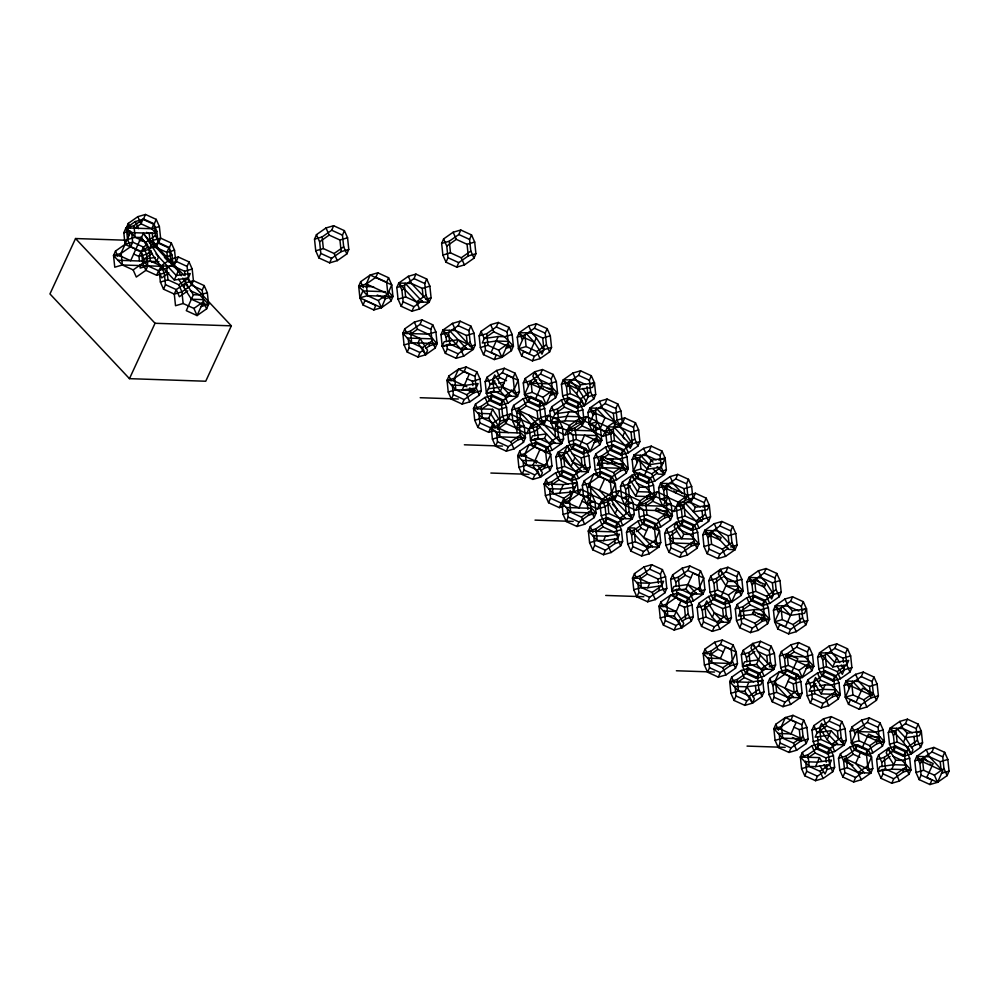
<?xml version="1.0" encoding="UTF-8"?>
<svg xmlns="http://www.w3.org/2000/svg" width="999" height="999" viewBox="0 0 999 999"><rect width="100%" height="100%" fill="white"/><g stroke="black" fill="none" stroke-linecap="round" stroke-linejoin="round"><path stroke-width="1.5" d="M162.762 266.346L122.377 264.985L114.76 267.208L113.536 255.582L115.484 251.086L125.037 244.368L132.655 242.158L143.431 247.078L146.578 254.221L147.802 265.846L145.866 270.342L136.301 277.048L133.154 269.917L122.377 264.985L113.536 255.582L121.154 253.359L130.719 246.653L132.655 242.158L131.593 231.98M135.814 249.288L125.037 244.368L123.826 232.742L125.762 228.247L135.315 221.541L142.932 219.318L153.709 224.238L156.868 231.381L158.079 243.007L156.144 247.502L152.323 247.377M192.195 269.043L193.419 280.669L191.471 285.165L181.918 291.87L174.301 294.093L163.524 289.173L160.377 282.03L159.153 270.404L161.089 265.909L170.654 259.203L178.272 256.98L189.036 261.9L192.195 269.043L184.578 271.253L173.814 266.333L161.089 265.909L150.325 260.989L149.101 249.35L145.941 242.22L135.177 237.3L126.336 227.884L128.284 223.389L137.837 216.671L145.454 214.46L156.219 219.38L159.378 226.523L160.602 238.149L158.654 242.645L149.101 249.35L141.483 251.573L130.719 246.653L127.56 239.51L126.336 227.884L133.953 225.662L143.506 218.956L145.454 214.46M142.932 219.318L140.996 223.813L135.015 228.009M156.681 261.201L141.533 237.512L143.469 233.017L158.616 256.706L156.681 261.201L174.35 280.032L188.324 278.022L190.26 273.539L176.286 275.537L156.019 253.933M130.757 232.592L156.181 233.441L151.761 228.734L153.709 224.238M149.4 242.882L152.984 240.372L160.602 238.149L171.378 243.069L174.525 250.212L175.749 261.838L173.814 266.333L170.654 259.203L169.43 247.565L158.654 242.645L155.507 235.502L154.283 223.876L156.219 219.38M143.094 261.326L144.068 259.078L152.422 253.209M149.101 249.35L151.049 244.855M147.015 244.555L143.431 247.078L141.483 251.573L142.707 263.199L145.866 270.342L156.631 275.262L158.579 270.766L163.349 267.407M151.736 244.855L158.079 243.007L168.856 247.927L166.908 252.422L167.832 261.151M169.43 247.565L171.378 243.069M163.524 289.173L165.472 284.678L164.248 273.039L161.089 265.909M159.153 270.404L166.771 268.182L176.323 261.476L178.272 256.98M174.35 280.032L178.222 271.041L143.669 234.216M182.767 278.147L193.369 294.73L186.289 310.652L197.065 315.572L206.618 308.853L203.471 301.723L202.248 290.085L191.471 285.165L188.324 278.022L187.1 266.396L189.036 261.9M183.853 287.387L185.802 282.892L185.339 278.521M202.248 290.085L204.183 285.589L193.419 280.669L185.802 282.892L176.249 289.598L174.301 294.093L175.524 305.719L183.142 303.509L193.906 308.429L197.065 315.572L202.21 304.146L208.566 304.358L207.342 292.732L204.183 285.589M206.618 308.853L208.566 304.358L199.725 294.942L190.297 290.647M314.523 239.161L316.458 234.665L326.011 227.959L333.629 225.737L344.405 230.657L347.565 237.799L348.776 249.425L346.84 253.921L337.287 260.639L329.67 262.849L318.893 257.929L315.734 250.786L314.523 239.161L322.14 236.938L331.693 230.232L333.629 225.737M318.893 257.929L320.829 253.434L319.618 241.808L316.458 234.665M329.67 262.849L331.606 258.354L341.159 251.648L348.776 249.425M346.84 253.921L343.681 246.79L342.47 235.152L344.405 230.657M385.027 295.816L385.327 298.726L381.456 307.704L378.296 300.574L367.52 295.654L358.691 286.238L360.627 281.743L370.179 275.025L377.797 272.814L388.574 277.734L391.733 284.877L392.944 296.503L391.009 300.999L381.456 307.704L373.838 309.927L363.062 305.007L359.902 297.864L358.691 286.238L366.308 284.016L375.861 277.31L377.797 272.814M381.456 307.704L359.902 297.864L363.224 290.16M359.902 297.864L367.52 295.654L366.308 284.016L370.179 275.025L391.733 284.877L387.849 293.856L378.296 300.574M363.062 305.007L364.997 300.512L375.774 305.432L373.838 309.927M391.009 300.999L387.849 293.856L386.638 282.23L388.574 277.734M396.828 287.512L398.763 283.029L408.316 276.311L415.934 274.101L426.71 279.021L429.87 286.164L431.081 297.789L429.145 302.285L419.592 308.991L411.975 311.213L401.198 306.293L398.039 299.151L396.828 287.512L404.445 285.302L413.998 278.596L415.934 274.101M401.198 306.293L403.146 301.798L401.923 290.16L398.763 283.029L411.476 283.454L422.252 288.374L429.87 286.164M411.975 311.213L413.911 306.718L422.277 300.849M409.215 333.529L419.98 338.449L427.56 350.287L425.624 354.782L422.465 347.652L411.688 342.732L402.859 333.316L404.795 328.821L414.348 322.103L421.965 319.892L432.742 324.812L435.901 331.955L437.112 343.581L435.177 348.077L425.624 354.782L418.007 357.005L407.23 352.085L404.071 344.942L402.859 333.316L410.477 331.094L420.03 324.388L421.965 319.892M441.645 243.431L443.593 238.948L453.146 232.23L460.764 230.02L471.54 234.94L474.687 242.07L475.911 253.709L473.976 258.204L464.41 264.91L456.793 267.133L446.029 262.213L442.869 255.07L441.645 243.431L449.263 241.221L458.828 234.515L460.764 230.02M398.039 299.151L405.656 296.928L416.433 301.86L429.145 302.285L425.986 295.142L424.775 283.516L426.71 279.021M407.23 352.085L409.165 347.59L408.254 338.861M446.029 262.213L447.964 257.717L446.753 246.079L443.593 238.948M419.98 338.449L418.044 342.944L425.624 354.782M418.007 357.005L419.942 352.51L423.526 349.987M456.793 267.133L458.741 262.637L468.294 255.919L475.911 253.709M435.177 348.077L432.018 340.934L430.806 329.308L432.742 324.812M473.976 258.204L470.816 251.061L469.592 239.435L471.54 234.94M440.996 334.59L442.932 330.107L452.485 323.389L460.102 321.178L470.879 326.099L474.038 333.229L475.249 344.867L473.314 349.363L463.761 356.069L456.143 358.291L445.367 353.359L442.207 346.228L440.996 334.59L448.613 332.38L458.166 325.674L460.102 321.178M458.129 339.735L456.181 344.218L442.207 346.228L444.155 341.733L458.129 339.735L468.893 344.655M445.367 353.359L447.315 348.876L446.853 344.505M456.143 358.291L458.079 353.796L466.446 347.927M469.792 401.86L466.633 394.73L455.856 389.797L447.028 380.382L448.963 375.899L458.516 369.18L466.133 366.97L476.91 371.89L480.069 379.021L481.281 390.659L479.345 395.154L469.792 401.86L462.175 404.083L451.398 399.163L448.239 392.02L447.028 380.382L454.645 378.171L464.198 371.466L466.133 366.97M442.207 346.228L449.825 344.006L460.601 348.926L473.314 349.363L470.154 342.22L468.943 330.594L470.879 326.099M451.398 399.163L453.334 394.667L452.272 384.49M479.133 335.876L481.068 331.381L490.634 324.675L498.251 322.452L509.015 327.385L512.175 334.515L513.399 346.154L511.451 350.649L501.898 357.355L494.28 359.565L483.504 354.645L480.357 347.515L479.133 335.876L486.75 333.666L496.303 326.948L498.251 322.452M462.175 404.083L464.11 399.588L473.663 392.869L481.281 390.659M483.504 354.645L485.452 350.149L484.69 342.882M479.345 395.154L476.186 388.012L474.975 376.386L476.91 371.89M490.634 324.675L493.781 331.818L504.557 336.738L513.399 346.154L507.042 345.941L501.898 357.355L491.121 352.435L498.201 336.526L504.557 336.738L512.175 334.515M466.633 394.73L476.186 388.012L478.121 383.516L464.148 385.527L451.436 385.09M494.28 359.565L496.216 355.082L485.452 350.149M495.017 430.482L488.673 432.33L477.897 427.397L474.737 420.267L473.526 408.628L475.462 404.145L485.014 397.427L492.632 395.217L503.409 400.137L506.568 407.267L507.779 418.906L505.844 423.401L497.49 429.27M485.164 381.668L487.1 377.172L496.653 370.467L504.27 368.256L515.047 373.176L518.206 380.307L519.418 391.945L517.482 396.441L507.929 403.146L500.312 405.357L489.535 400.437L486.376 393.306L485.164 381.668L492.782 379.458L502.335 372.739L504.27 368.256M511.451 350.649L508.291 343.506L507.08 331.868L509.015 327.385M507.929 403.146L504.77 396.004L500.349 391.296L486.376 393.306L490.259 384.315L495.042 380.956M515.047 373.176L513.111 377.672L514.323 389.298L517.482 396.441L504.77 396.004L493.993 391.084L492.782 379.458L494.717 374.962L502.297 386.813L511.126 396.216M477.897 427.397L479.845 422.914L478.771 412.737M489.535 400.437L491.483 395.941L491.021 391.583M517.27 337.163L519.218 332.667L528.771 325.961L536.388 323.738L547.165 328.659L550.312 335.801L551.535 347.427L549.6 351.923L540.034 358.641L532.417 360.851L521.653 355.931L518.493 348.788L517.27 337.163L524.887 334.94L534.44 328.234L536.388 323.738M495.242 427.734L493.131 422.964L482.355 418.044L473.526 408.628L481.143 406.418L490.696 399.712L492.632 395.217M494.78 427.734L488.711 418.256L492.594 409.278L473.526 408.628M488.673 432.33L490.609 427.834L494.193 425.312M500.312 405.357L502.247 400.874L509.415 395.841M521.653 355.931L523.588 351.436L534.365 356.356L543.918 349.65L551.535 347.427M513.961 448.938L510.801 441.795L500.024 436.875L491.196 427.46L493.131 422.964L502.684 416.258L510.302 414.048L521.078 418.968L524.238 426.098L525.449 437.737L523.513 442.232L513.961 448.938L506.343 451.161L495.566 446.228L492.407 439.098L491.196 427.46L498.813 425.249L508.366 418.531L510.302 414.048M524.238 426.098L516.62 428.321L505.844 423.401L502.684 416.258L501.473 404.632L503.409 400.137M497.265 427.859L500.174 421.116L498.951 409.49L488.174 404.57L485.014 397.427M550.312 335.801L542.694 338.012L531.93 333.092L519.218 332.667L523.626 337.375L518.493 348.788L529.27 353.721L536.338 337.799L531.93 333.092L528.771 325.961M495.566 446.228L497.502 441.745L496.441 431.568M532.417 360.851L534.365 356.356M512.887 421.553L511.663 409.915L513.598 405.419L523.164 398.713L530.781 396.491L541.545 401.423L544.705 408.554L545.929 420.192L543.98 424.687L531.268 424.25L520.504 419.33L512.887 421.553L516.033 428.683L526.81 433.603L534.428 431.393L540.397 427.197M523.301 382.954L525.237 378.459L534.802 371.753L542.42 369.53L553.184 374.45L556.343 381.593L557.567 393.231L555.619 397.714L546.066 404.433L538.449 406.643L527.672 401.723L524.525 394.593L523.301 382.954L530.919 380.744L540.471 374.026L542.42 369.53M549.6 351.923L546.441 344.792L545.217 333.154L547.165 328.659M542.694 338.012L543.918 349.65L541.982 354.146L534.403 342.295L525.574 332.879M535.289 399.513L542.37 383.591L534.802 371.753L532.854 376.248L540.434 388.087L543.256 388.186M506.343 451.161L508.279 446.665L517.832 439.947L525.449 437.737L521.041 433.029L495.604 432.167M516.033 428.683L517.981 424.188L516.758 412.562L513.598 405.419M527.672 401.723L529.62 397.227L540.397 402.147L538.449 406.643M523.513 442.232L520.354 435.089L519.143 423.464L521.078 418.968M511.663 409.915L519.28 407.704L528.833 400.986L530.781 396.491M526.81 433.603L528.746 429.12L535.914 424.088M537.849 465.584L542.395 472.689L540.459 477.185L537.3 470.042L526.523 465.122L517.694 455.706L519.63 451.211L529.183 444.505L536.8 442.295L547.577 447.215L550.736 454.345L551.947 465.984L550.012 470.479L540.459 477.185L532.842 479.395L522.065 474.475L518.906 467.345L517.694 455.706L525.312 453.496L534.865 446.778L536.8 442.295M535.189 438.661L535.651 443.019L533.703 447.515L530.544 440.384L529.333 428.746L531.268 424.25L540.821 417.545L548.439 415.322L559.215 420.254L562.375 427.385L563.586 439.023L561.65 443.506L552.097 450.224L544.48 452.435L546.416 447.939L553.583 442.907M562.375 427.385L554.757 429.607L543.98 424.687L540.821 417.545L539.61 405.906L541.545 401.423M555.619 397.714L552.459 390.584L551.248 378.946L553.184 374.45M530.544 440.384L532.492 435.889L546.465 433.878L544.517 438.374L530.544 440.384L538.161 438.161L548.938 443.081L561.65 443.506L558.491 436.376L557.28 424.737L559.215 420.254M522.065 474.475L524.013 469.992L523.089 461.263M571.303 433.042L564.947 434.89L554.183 429.97L551.023 422.827L549.8 411.201L551.748 406.705L561.301 400L568.918 397.777L579.695 402.697L582.842 409.84L584.065 421.466L582.13 425.961L574.962 430.994M561.438 384.24L563.386 379.745L572.939 373.039L580.556 370.816L591.333 375.736L594.48 382.879L595.704 394.505L593.768 399.001L584.203 405.719L576.585 407.929L565.821 403.009L562.662 395.866L561.438 384.24L569.055 382.018L578.608 375.312L580.556 370.816M529.333 428.746L536.95 426.536L546.503 419.817L548.439 415.322M584.065 421.466L564.997 420.829L551.023 422.827L554.895 413.848L564.46 407.13L575.224 412.063L584.065 421.466L576.448 423.688L566.895 430.394L564.947 434.89M539.959 449.425L532.879 465.334L540.459 477.185M532.842 479.395L534.777 474.912L538.361 472.39M554.183 429.97L556.118 425.474L555.819 422.565M565.821 403.009L567.757 398.514L566.533 386.888L563.386 379.745L576.098 380.169L585.526 384.478M550.012 470.479L546.853 463.336L545.641 451.71L547.577 447.215M549.8 411.201L557.417 408.978L566.97 402.272L568.918 397.777M564.997 420.829L568.868 411.838L575.224 412.063L582.842 409.84M587.025 386.551L588.086 396.728L584.203 405.719L576.635 393.868L580.506 384.877L594.48 382.879L592.544 387.375L578.571 389.373L567.794 384.453L569.055 382.018L579.832 386.938L578.571 389.373L586.151 401.223M576.585 407.929L578.533 403.434L582.117 400.924M564.423 506.168L559.34 507.642L548.563 502.722L545.417 495.591L544.193 483.953L546.128 479.458L555.694 472.752L563.311 470.541L574.075 475.462L577.235 482.592L578.458 494.23M555.831 456.993L557.767 452.497L567.332 445.791L574.949 443.568L585.714 448.489L588.873 455.631L590.097 467.27L588.149 471.753L578.596 478.471L570.978 480.681L560.202 475.761L557.055 468.631L555.831 456.993L563.448 454.782L573.001 448.064L574.949 443.568M597.315 435.589L571.89 434.74L567.469 430.032L569.405 425.537L578.97 418.831L586.588 416.608L597.352 421.528L600.511 428.671L601.735 440.297L599.787 444.792L590.234 451.511L582.617 453.721L571.84 448.801L568.693 441.658L567.469 430.032L575.087 427.809L584.64 421.103L586.588 416.608M594.118 442.52L601.735 440.297L592.894 430.881L582.13 425.961L578.97 418.831L577.747 407.192L579.695 402.697M593.768 399.001L590.609 391.87L589.385 380.232L591.333 375.736M564.672 466.408L563.448 454.782L567.332 445.791L574.9 457.629L588.149 471.753L575.436 471.328L564.672 466.408L557.055 468.631M548.563 502.722L550.511 498.226L549.6 489.51M560.202 475.761L562.15 471.266L560.926 459.64L557.767 452.497L564.123 452.709M571.84 448.801L573.788 444.305L572.714 434.128M613.099 432.28L610.714 433.953L603.096 436.176L592.32 431.256L589.16 424.113L587.949 412.487L589.885 407.992L599.437 401.286L607.055 399.063L617.832 403.983L620.991 411.126L622.202 422.752L620.267 427.247L624.675 431.955L632.255 443.806L630.319 448.301L628.046 444.742M565.909 503.046L563.798 498.289L553.034 493.369L544.193 483.953L551.81 481.743L561.363 475.024L563.311 470.541M559.39 493.581L563.261 484.602L577.235 482.592L568.219 502.997L561.863 502.784L563.074 514.423L566.233 521.553L577.01 526.473L584.627 524.263L594.18 517.557L596.116 513.061L594.904 501.423L591.745 494.293L580.968 489.36C569.555 494.205 556.88 491.733 545.417 495.591M574.9 457.629L571.028 466.62L563.448 454.782M559.34 507.642L561.288 503.159L570.841 496.441L570.229 490.621M570.978 480.681L572.927 476.186L580.082 471.153M582.617 453.721L584.565 449.225L573.788 444.305M592.32 431.256L594.255 426.76L605.032 431.68L603.096 436.176M584.627 524.263L581.468 517.12L570.691 512.2L561.863 502.784L563.798 498.289L573.351 491.583L584.128 496.503L578.995 507.917L568.219 502.997M573.351 491.583L572.14 479.945L574.075 475.462M588.149 471.753L584.989 464.622L583.778 452.984L585.714 448.489M599.787 444.792L596.64 437.662L595.416 426.024L597.352 421.528M587.949 412.487L595.554 410.264L605.119 403.559L607.055 399.063M566.233 521.553L568.181 517.057L567.257 508.341M609.877 503.359L605.094 506.718L597.477 508.928L586.713 504.008L583.553 496.865L582.33 485.239L584.278 480.744L593.831 474.038L601.448 471.815L612.225 476.735L615.372 483.878L616.595 495.516L614.66 499.999L609.565 499.837M595.916 453.783L599.063 460.926L600.287 472.552L598.351 477.047L595.192 469.905L593.968 458.279L595.916 453.783L605.469 447.077L613.086 444.855L623.863 449.775L627.01 456.918L628.234 468.543L626.298 473.039L616.733 479.757L609.115 481.968L611.063 477.472L620.616 470.766L628.234 468.543L619.392 459.128L608.628 454.208L605.469 447.077M605.606 431.318L607.554 426.823L617.107 420.117L624.725 417.894L635.501 422.814L638.648 429.957L639.872 441.583L637.936 446.078L628.371 452.784L620.754 455.007L609.989 450.087L606.83 442.944L605.606 431.318L613.224 429.095L622.777 422.39L624.725 417.894M561.863 502.784L569.48 500.574L579.033 493.856L580.968 489.36M638.648 429.957L631.031 432.167L620.267 427.247L617.107 420.117L615.884 408.479L617.832 403.983M608.628 454.208L599.063 460.926L597.127 465.409L601.323 464.81M577.01 526.473L578.945 521.99L588.511 515.272L596.116 513.061L591.708 508.354L566.283 507.492M586.713 504.008L588.648 499.512L587.424 487.887L584.278 480.744M609.989 450.087L611.925 445.591L610.714 433.953L607.554 426.823L596.778 421.903L589.16 424.113L594.305 412.699L589.885 407.992L602.597 408.416L613.374 413.336L620.991 411.126M594.18 517.557L591.021 510.414L589.81 498.776L591.745 494.293M582.33 485.239L589.947 483.029L599.5 476.311L601.448 471.815M593.968 458.279L601.585 456.056L611.138 449.35L613.086 444.855M606.905 464.011L611.101 463.411L613.036 458.916L610.252 459.315M624.675 431.955L622.739 436.451L624.25 438.823M597.477 508.928L599.425 504.433L606.593 499.4M620.754 455.007L622.702 450.512L632.255 443.806L639.872 441.583M611.126 552.509L607.966 545.367L597.202 540.447L588.361 531.031L590.297 526.535L599.862 519.83L607.479 517.607L618.244 522.539L621.403 529.67L622.627 541.308L620.679 545.791L611.126 552.509L603.508 554.72L592.732 549.8L589.585 542.669L588.361 531.031L595.978 528.821L605.531 522.102L607.479 517.607M599.999 504.07L601.935 499.575L611.5 492.869L619.118 490.646L629.882 495.566L633.041 502.709L634.265 514.335L632.317 518.831L622.764 525.549L615.147 527.759L604.37 522.839L601.223 515.696L599.999 504.07L607.617 501.848L617.17 495.142L619.118 490.646M633.041 502.709L625.424 504.92L614.66 499.999L611.5 492.869L610.277 481.231L612.225 476.735M626.298 473.039L623.139 465.909L621.915 454.27L623.863 449.775M637.936 446.078L634.777 438.936L633.553 427.31L635.501 422.814M629.882 495.566L627.946 500.062L629.17 511.7L632.317 518.831L619.605 518.406L608.841 513.486L607.617 501.848L609.552 497.365L617.132 509.203L615.197 513.698L619.605 518.406L622.764 525.549M592.732 549.8L594.68 545.304L593.606 535.127M604.37 522.839L606.318 518.344L605.094 506.718L601.935 499.575L588.686 485.452L593.831 474.038L615.372 483.878L610.239 495.292L632.317 518.831M641.97 508.366L635.626 510.214L624.85 505.294L621.69 498.151L620.479 486.525L622.414 482.03L631.967 475.324L639.585 473.101L650.361 478.022L653.521 485.164L654.732 496.79L652.797 501.286L645.629 506.318M632.117 459.565L634.053 455.069L643.606 448.351L651.223 446.141L662 451.061L665.159 458.204L666.37 469.83L664.435 474.325L654.882 481.031L647.265 483.254L636.488 478.334L633.329 471.191L632.117 459.565L639.722 457.342L649.288 450.636L651.223 446.141M589.585 542.669L597.202 540.447L603.558 540.659L605.494 536.163L619.467 534.165L617.532 538.661L607.966 545.367M642.182 505.619L640.084 500.861L629.308 495.941L628.084 484.303L631.967 475.324L639.547 487.162L645.903 487.375L653.521 485.164M603.508 554.72L605.456 550.224L615.009 543.518L622.627 541.308M615.147 527.759L617.095 523.264L624.25 518.231M624.85 505.294L626.785 500.799L625.574 489.173L622.414 482.03M636.488 478.334L638.423 473.838L649.2 478.758L657.567 472.889M620.679 545.791L617.532 538.661L616.308 527.022L618.244 522.539M620.479 486.525L628.084 484.303L637.649 477.597L639.585 473.101M636.475 483.066L645.903 487.375L654.732 496.79L635.664 496.153L639.547 487.162M656.193 459.802L646.765 455.494L634.053 455.069L647.302 469.193L651.186 460.202L665.159 458.204L661.276 467.182L651.723 473.901L640.946 468.981L633.329 471.191L638.473 459.777L649.238 464.697L663.211 462.699M635.626 510.214L637.562 505.719L647.115 499.013L654.732 496.79M647.265 483.254L649.2 478.758M626.498 532.317L628.446 527.822L637.999 521.116L645.616 518.893L656.393 523.813L659.54 530.956L660.764 542.582L658.828 547.077L649.263 553.796L641.645 556.006L630.881 551.086L627.722 543.943L626.498 532.317L634.115 530.094L643.668 523.389L645.616 518.893M650.599 527.809L642.519 524.125L639.36 516.982L638.136 505.357L640.084 500.861L649.637 494.155L657.255 491.933L668.031 496.853L671.178 503.996L672.402 515.621L670.466 520.117L660.901 526.823L653.284 529.045L655.232 524.55L664.785 517.844L672.402 515.621L663.561 506.206L652.797 501.286L649.637 494.155L648.413 482.517L650.361 478.022M652.884 468.568L658.079 474.113L664.435 474.325L661.276 467.182L660.052 455.556L662 451.061M630.881 551.086L632.817 546.59L631.605 534.964L628.446 527.822L634.802 528.034L652.472 546.865M642.519 524.125L644.455 519.63L643.393 509.453M683.766 507.604L681.38 509.278L673.763 511.5L662.986 506.58L659.827 499.438L658.616 487.812L660.551 483.316L670.104 476.598L677.722 474.388L688.498 479.308L691.658 486.451L692.869 498.076L690.933 502.572L695.354 507.28L709.327 505.282L710.539 516.908L708.603 521.403L699.05 528.109L691.433 530.332L680.656 525.412L677.497 518.269L676.286 506.643L678.221 502.147L687.774 495.429L695.391 493.219L706.168 498.139L709.327 505.282L707.379 509.765L693.406 511.775L695.354 507.28M667.981 510.914L642.557 510.064L638.136 505.357L645.754 503.134L655.307 496.428L657.255 491.933M641.645 556.006L643.593 551.51L651.947 545.641M662.986 506.58L664.922 502.085L663.711 490.447L660.551 483.316L673.264 483.741L684.04 488.661L691.658 486.451M655.294 599.587L652.135 592.444L641.37 587.524L632.529 578.109L634.465 573.613L644.03 566.908L651.648 564.685L662.412 569.605L665.571 576.748L666.795 588.374L664.847 592.869L655.294 599.587L647.677 601.798L636.9 596.878L633.753 589.735L632.529 578.109L640.147 575.886L649.7 569.18L651.648 564.685M627.722 543.943L635.339 541.733L646.103 546.653L658.828 547.077L655.669 539.947L654.445 528.309L656.393 523.813M670.466 520.117L667.307 512.974L666.083 501.348L668.031 496.853M658.616 487.812L666.233 485.589L675.786 478.883L677.722 474.388M636.9 596.878L638.848 592.382L637.774 582.205M673.763 511.5L675.699 507.005L685.252 500.299L692.869 498.076M664.647 533.603L666.583 529.108L676.136 522.39L683.753 520.179L694.53 525.099L697.689 532.242L698.9 543.868L696.965 548.364L687.412 555.069L679.795 557.292L669.018 552.372L665.858 545.229L664.647 533.603L672.252 531.381L681.817 524.675L683.753 520.179M700.361 506.88L690.933 502.572L687.774 495.429L686.563 483.803L688.498 479.308M633.753 589.735L641.37 587.524L647.727 587.737L649.662 583.241L663.636 581.243L661.7 585.739L652.135 592.444M676.136 522.39L674.2 526.885L681.768 538.736L683.716 534.24L676.136 522.39L679.295 529.532L690.072 534.453L698.9 543.868L691.283 546.091L681.73 552.797L679.795 557.292M647.677 601.798L649.625 597.302L659.178 590.596L666.795 588.374M669.018 552.372L670.953 547.877L669.742 536.238L666.583 529.108M680.656 525.412L682.592 520.916L681.38 509.278L678.221 502.147L667.444 497.227L659.827 499.438M664.847 592.869L661.7 585.739L660.476 574.1L662.412 569.605M676.286 506.643L683.89 504.42L693.456 497.714L695.391 493.219M691.433 530.332L693.368 525.836L702.921 519.13L710.539 516.908M659.028 606.356L665.384 606.568L676.161 611.488L683.741 623.339L681.793 627.834L678.633 620.691L667.869 615.771L659.028 606.356L660.976 601.86L670.529 595.154L678.146 592.931L688.923 597.852L692.07 604.994L693.294 616.62L691.358 621.116L681.793 627.834L674.175 630.044L663.411 625.124L660.252 617.981L659.028 606.356L666.645 604.133L676.198 597.427L678.146 592.931M676.523 589.31L676.985 593.668L675.049 598.164L671.89 591.021L670.666 579.395L672.614 574.9L682.167 568.194L689.785 565.971L700.561 570.891L703.708 578.034L704.932 589.66L702.996 594.155L693.431 600.861L685.814 603.084L677.734 599.388M696.965 548.364L693.806 541.221L692.582 529.595L694.53 525.099M708.603 521.403L705.444 514.26L704.22 502.634L706.168 498.139M671.89 591.021L673.826 586.525L687.799 584.527L698.576 589.447L702.996 594.155L690.272 593.731L679.507 588.811L671.89 591.021L685.863 589.023L690.272 593.731L693.431 600.861M663.411 625.124L665.346 620.629L664.285 610.451M702.784 534.877L704.72 530.394L714.273 523.676L721.89 521.466L732.667 526.386L735.826 533.528L737.037 545.154L735.102 549.65L725.549 556.356L717.931 558.578L707.155 553.658L703.995 546.515L702.784 534.877L710.401 532.667L719.954 525.961L721.89 521.466M670.666 579.395L678.284 577.172L687.849 570.466L689.785 565.971M681.793 627.834L674.225 615.983L681.306 600.074L670.529 595.154L665.384 606.568M685.863 589.023L692.944 573.114L703.708 578.034L698.576 589.447M674.175 630.044L676.123 625.549L679.707 623.039M685.814 603.084L687.762 598.588L696.116 592.719M707.155 553.658L709.09 549.163L707.879 537.524L704.72 530.394L717.432 530.819L728.209 535.739L735.826 533.528M691.358 621.116L688.199 613.985L686.975 602.347L688.923 597.852M702.996 594.155L699.837 587.025L698.613 575.387L700.561 570.891M717.931 558.578L719.867 554.083L728.234 548.214M697.177 607.642L699.113 603.146L708.666 596.428L716.283 594.218L727.06 599.138L730.219 606.281L731.43 617.906L729.495 622.402L719.942 629.108L712.324 631.331L701.548 626.41L698.388 619.268L697.177 607.642L704.782 605.419L714.347 598.713L716.283 594.218M708.815 580.681L710.751 576.186L720.304 569.467L727.921 567.257L738.698 572.177L741.857 579.32L743.069 590.946L741.133 595.441L731.58 602.147L723.963 604.37L713.186 599.45L710.027 592.307L708.815 580.681L716.42 578.458L725.986 571.753L727.921 567.257M711.076 530.606L728.746 549.438L735.102 549.65L731.942 542.507L730.731 530.881L732.667 526.386M727.06 599.138L725.112 603.633L726.335 615.259L729.495 622.402L716.783 621.977L706.006 617.057L704.782 605.419L706.73 600.923L714.297 612.774L723.139 622.19M741.857 579.32L734.24 581.53L727.884 581.318L720.304 569.467L718.368 573.963L725.936 585.814L736.713 590.734L743.069 590.946L734.24 581.53L723.463 576.61M701.548 626.41L703.483 621.915L702.272 610.277L699.113 603.146M713.186 599.45L715.122 594.954L713.91 583.316L710.751 576.186M719.942 629.108L716.783 621.977L712.362 617.27L714.297 612.774L725.074 617.694L729.495 622.402M736.713 590.734L731.58 602.147L720.803 597.227L727.884 581.318M712.324 631.331L714.26 626.835L721.428 621.803M723.963 604.37L725.898 599.875L715.122 594.954M725.961 674.912L722.814 667.769L712.037 662.849L703.196 653.433L705.144 648.938L714.697 642.232L722.314 640.009L733.091 644.929L736.238 652.072L737.462 663.698L735.526 668.194L725.961 674.912L718.343 677.122L707.579 672.202L704.42 665.059L703.196 653.433L710.813 651.211L720.379 644.505L722.314 640.009M741.133 595.441L737.974 588.299L736.75 576.673L738.698 572.177M707.579 672.202L709.515 667.707L708.453 657.529M735.314 608.915L737.25 604.432L746.802 597.714L754.42 595.504L765.197 600.424L768.356 607.567L769.567 619.193L767.632 623.688L758.079 630.394L750.461 632.617L739.685 627.697L736.525 620.554L735.314 608.915L742.931 606.705L752.484 599.999L754.42 595.504M746.952 581.955L748.888 577.459L758.441 570.754L766.058 568.543L776.835 573.463L779.994 580.594L781.206 592.232L779.27 596.728L769.717 603.433L762.1 605.656L751.323 600.724L748.164 593.593L746.952 581.955L754.57 579.745L764.123 573.039L766.058 568.543M750.461 632.617L752.397 628.121L761.95 621.403L769.567 619.193L760.739 609.777L749.962 604.857L740.409 611.563L738.473 616.058L755.269 614.148M718.343 677.122L720.291 672.627L729.844 665.921L737.462 663.698M739.685 627.697L741.62 623.201L740.409 611.563L737.25 604.432M751.323 600.724L753.258 596.241L752.047 584.602L748.888 577.459L761.6 577.897L772.377 582.817L779.994 580.594M735.526 668.194L732.367 661.063L731.143 649.425L733.091 644.929M769.567 619.193L763.211 618.98L752.447 614.06L754.382 609.565L760.739 609.777L768.356 607.567M772.377 582.817L773.588 594.442L771.653 598.938L764.085 587.1L766.021 582.604L761.6 577.897L758.441 570.754M762.1 605.656L764.035 601.161L773.588 594.442L781.206 592.232M734.115 686.388L746.827 686.812L754.407 698.663L752.472 703.146L749.312 696.016L738.536 691.096L729.707 681.68L731.643 677.185L741.196 670.479L748.813 668.256L759.59 673.176L762.749 680.319L763.96 691.945L762.025 696.44L752.472 703.146L744.854 705.369L734.078 700.449L730.918 693.306L729.707 681.68L737.312 679.457L746.877 672.752L748.813 668.256M741.345 654.72L743.281 650.224L752.834 643.506L760.451 641.296L771.228 646.216L774.387 653.358L775.599 664.984L773.663 669.48L764.11 676.186L756.493 678.408L745.716 673.488L742.557 666.345L741.345 654.72L748.95 652.497L758.516 645.791L760.451 641.296M767.632 623.688L764.472 616.545L763.261 604.919L765.197 600.424M779.27 596.728L776.111 589.585L774.899 577.959L776.835 573.463M764.11 676.186L760.951 669.055L756.53 664.347L742.557 666.345L744.492 661.85L758.466 659.852L767.307 669.268M742.557 666.345L750.174 664.135L760.951 669.055L773.663 669.48L760.414 655.356L752.834 643.506L750.898 648.001L758.466 659.852M734.078 700.449L736.013 695.953L735.102 687.225M745.716 673.488L747.652 668.993L747.202 664.635M773.451 610.202L775.386 605.706L784.952 599L792.557 596.79L803.333 601.71L806.493 608.841L807.716 620.479L805.768 624.974L796.215 631.68L788.598 633.89L777.821 628.97L774.662 621.84L773.451 610.202L781.068 607.991L790.621 601.273L792.557 596.79M752.472 703.146L744.892 691.308L748.775 682.317L762.749 680.319L760.801 684.814L746.827 686.812M756.53 664.347L760.414 655.356M744.854 705.369L746.79 700.873L749.175 699.2M756.493 678.408L758.428 673.913L765.596 668.88M777.821 628.97L779.769 624.487L790.534 629.407L800.099 622.689L807.716 620.479M762.025 696.44L758.865 689.298L757.642 677.672L759.59 673.176M773.663 669.48L770.504 662.337L769.28 650.711L771.228 646.216M779.807 610.414L774.662 621.84L785.439 626.76L792.519 610.851L806.493 608.841L804.557 613.336L790.584 615.347L779.807 610.414L775.386 605.706L788.099 606.143L798.875 611.063M788.598 633.89L790.534 629.407M767.844 682.966L769.779 678.471L779.332 671.753L786.95 669.542L797.726 674.462L800.886 681.605L802.097 693.231L800.162 697.727L790.609 704.432L782.991 706.655L772.215 701.735L769.055 694.592L767.844 682.966L775.461 680.744L785.014 674.038L786.95 669.542M783.328 673.576L780.694 667.632L779.482 655.993L781.418 651.51L790.971 644.792L798.588 642.582L809.365 647.502L812.524 654.632L813.735 666.271L811.8 670.766L802.247 677.472L794.63 679.695L789.235 677.235M805.768 624.974L802.609 617.832L801.398 606.206L803.333 601.71M772.215 701.735L774.15 697.24L772.939 685.601L769.779 678.471M783.853 674.762L785.788 670.279L784.577 658.641L781.418 651.51M779.482 655.993L787.1 653.783L796.653 647.077L798.588 642.582M782.991 706.655L784.927 702.16L792.095 697.127M794.63 679.695L796.565 675.199L785.788 670.279M796.64 750.224L793.481 743.094L782.704 738.174L773.875 728.758L775.811 724.263L785.364 717.544L792.981 715.334L803.758 720.254L806.917 727.397L808.129 739.023L806.193 743.518L796.64 750.224L789.023 752.447L778.246 747.527L775.087 740.384L773.875 728.758L781.48 726.535L791.046 719.829L792.981 715.334M769.055 694.592L776.673 692.369L787.449 697.302L800.162 697.727L797.002 690.584L795.791 678.958L797.726 674.462M811.8 670.766L808.641 663.623L807.429 651.997L809.365 647.502M778.246 747.527L780.182 743.031L779.27 734.302M805.981 684.24L807.916 679.745L817.482 673.039L825.087 670.829L835.863 675.749L839.023 682.879L840.246 694.517L838.298 699.013L828.745 705.719L821.128 707.941L810.351 703.009L807.204 695.878L805.981 684.24L813.598 682.03L823.151 675.312L825.087 670.829M817.619 657.28L819.555 652.784L829.12 646.078L836.737 643.856L847.502 648.788L850.661 655.918L851.885 667.557L849.937 672.052L840.384 678.758L832.766 680.968L821.99 676.048L818.843 668.918L817.619 657.28L825.236 655.069L834.789 648.351L836.737 643.856M828.745 705.719L825.586 698.576L814.809 693.656L813.598 682.03L815.534 677.534L823.114 689.385L835.826 689.809M789.023 752.447L790.958 747.951L800.511 741.246L808.129 739.023M810.351 703.009L812.299 698.526L811.538 691.246M821.99 676.048L823.938 671.553L822.714 659.927L819.555 652.784L832.267 653.221L843.044 658.141L850.661 655.918M806.193 743.518L803.034 736.375L801.81 724.75L803.758 720.254M817.482 673.039L820.629 680.182L831.405 685.102L840.246 694.517L821.166 693.868L825.049 684.889L831.405 685.102L839.023 682.879M819.555 652.784L832.804 666.907L836.687 657.929L832.267 653.221L829.12 646.078M821.128 707.941L823.064 703.446L832.629 696.728L840.246 694.517M832.766 680.968L834.702 676.485L844.267 669.767L851.885 667.557M823.139 778.471L819.979 771.34L809.202 766.42L800.374 757.005L802.309 752.509L811.862 745.791L819.48 743.581L830.256 748.501L833.416 755.644L834.627 767.269L832.691 771.765L823.139 778.471L815.521 780.694L804.744 775.773L801.585 768.631L800.374 757.005L807.991 754.782L817.544 748.076L819.48 743.581M812.012 730.032L813.948 725.549L823.501 718.83L831.118 716.62L841.895 721.54L845.054 728.671L846.265 740.309L844.33 744.804L834.777 751.51L827.16 753.733L816.383 748.8L813.223 741.67L812.012 730.032L819.63 727.821L829.182 721.116L831.118 716.62M838.298 699.013L835.139 691.87L833.928 680.244L835.863 675.749M849.937 672.052L846.777 664.909L845.566 653.271L847.502 648.788M843.805 665.409L844.267 669.767L842.319 674.263L837.025 665.971M841.895 721.54L839.959 726.036L841.17 737.662L844.33 744.804L831.618 744.367L820.841 739.447L819.63 727.821L821.565 723.326L829.145 735.177L837.974 744.592M818.843 668.918L826.448 666.695L837.224 671.615L846.777 664.909L848.725 660.414L834.752 662.412L825.911 652.996M804.744 775.773L806.68 771.278L805.619 761.101M816.383 748.8L818.318 744.317L817.569 737.037M844.118 685.526L846.066 681.031L855.619 674.325L863.236 672.102L874 677.035L877.159 684.165L878.383 695.804L876.435 700.287L866.882 707.005L859.265 709.215L848.501 704.295L845.341 697.165L844.118 685.526L851.735 683.316L861.288 676.598L863.236 672.102M801.585 768.631L809.202 766.42L815.559 766.633L819.442 757.642L800.374 757.005M834.777 751.51L831.618 744.367L827.197 739.672L831.081 730.681L844.33 744.804M815.521 780.694L817.457 776.198L823.426 772.002M827.16 753.733L829.095 749.238L837.462 743.368M848.501 704.295L850.436 699.799L861.213 704.72L870.766 698.014L878.383 695.804M832.691 771.765L829.532 764.622L828.321 752.996L830.256 748.501M819.979 771.34L829.532 764.622L831.48 760.127L817.507 762.137L804.782 761.713M859.265 709.215L861.213 704.72M838.511 758.278L840.446 753.783L850.012 747.077L857.629 744.867L868.393 749.787L871.553 756.917L872.776 768.556L870.828 773.051L861.275 779.757L853.658 781.98L842.881 777.047L839.734 769.917L838.511 758.278L846.128 756.068L855.681 749.35L857.629 744.867M861.65 720.117L864.797 727.26L875.574 732.18L884.415 741.595L876.797 743.805L867.232 750.524L865.296 755.007L854.52 750.087L851.373 742.956L850.149 731.318L852.085 726.822L861.65 720.117L869.267 717.894L880.032 722.826L883.191 729.957L884.415 741.595L882.467 746.091L872.914 752.796L866.57 754.645M876.435 700.287L873.288 693.156L872.065 681.518L874 677.035M842.881 777.047L844.829 772.564L843.606 760.926L840.446 753.783M854.52 750.087L856.468 745.591L867.232 750.524M850.149 731.318L857.766 729.108L867.319 722.389L869.267 717.894M853.658 781.98L855.594 777.484L862.761 772.452M839.734 769.917L847.339 767.694L858.116 772.614L870.828 773.051L867.669 765.908L866.458 754.282L868.393 749.787M882.467 746.091L879.307 738.948L878.096 727.309L880.032 722.826M876.647 759.565L878.596 755.069L888.148 748.363L895.766 746.141L906.53 751.073L909.689 758.204L910.913 769.842L908.965 774.325L899.412 781.043L891.795 783.253L881.031 778.333L877.871 771.203L876.647 759.565L884.265 757.354L893.818 750.636L895.766 746.141M888.286 732.604L890.234 728.109L899.787 721.403L907.404 719.18L918.168 724.1L921.328 731.243L922.552 742.869L920.603 747.364L911.051 754.083L903.433 756.293L892.669 751.373L889.51 744.23L888.286 732.604L895.903 730.381L905.456 723.676L907.404 719.18M892.644 756.118L902.072 760.426L910.913 769.842L891.845 769.193L877.871 771.203L879.807 766.708L893.78 764.697L906.493 765.134M909.689 758.204L902.072 760.426L895.716 760.214L888.148 748.363L886.2 752.859L893.78 764.697M881.031 778.333L882.966 773.838L882.504 769.48M892.669 751.373L894.605 746.877L893.381 735.252L890.234 728.109L902.946 728.533L912.374 732.841M891.845 769.193L895.716 760.214M905.419 737.737L912.999 749.587L911.051 754.083L903.483 742.232L907.354 733.241L921.328 731.243L919.392 735.739L905.419 737.737L896.59 728.321M891.795 783.253L893.743 778.758L903.296 772.052L910.913 769.842M903.433 756.293L905.381 751.797L908.965 749.287M908.965 774.325L905.818 767.195L904.595 755.556L906.53 751.073M920.603 747.364L917.457 740.234L916.233 728.596L918.168 724.1M914.784 760.851L916.732 756.355L926.285 749.65L933.903 747.427L944.679 752.347L947.839 759.49L949.05 771.116L947.114 775.611L937.549 782.329L929.944 784.54L919.167 779.62L916.008 772.477L914.784 760.851L922.402 758.628L931.967 751.922L933.903 747.427M919.167 779.62L921.103 775.124L919.892 763.498L916.732 756.355L929.445 756.78L940.221 761.7L947.839 759.49M929.944 784.54L931.88 780.044L921.103 775.124M947.114 775.611L943.955 768.481L942.731 756.842L944.679 752.347M113.536 255.582L119.892 255.794L130.182 232.954L125.762 228.247L128.297 228.334M140.946 237.874L130.669 260.714L119.892 255.794M447.028 380.382L453.384 380.607L458.516 369.18L469.293 374.101L462.212 390.022L476.186 388.012M502.297 386.813L507.43 375.387L518.206 380.307L513.061 391.733L502.297 386.813L488.324 388.811M540.434 388.087L541.695 385.664L552.459 390.584L546.066 404.433L524.525 394.593L529.657 383.166L548.726 383.816L556.343 381.593M545.591 465.771L550.736 454.345L529.183 444.505L524.05 455.919L545.591 465.771L526.523 465.122L518.906 467.345M599.937 429.033L605.069 417.619L596.241 408.204M595.379 440.084L584.602 435.164L579.457 446.59L590.234 451.511L595.379 440.084L601.735 440.297M611.85 431.418L610.714 433.953L589.16 424.113M613.561 427.622L615.846 422.54L602.597 408.416L599.437 401.286M604.607 478.958L599.462 490.372L608.304 499.787L601.935 499.575L591.171 494.655L583.553 496.865M649.238 464.697L644.105 476.111L633.329 471.191M654.407 542.37L659.54 530.956L648.776 526.036L643.631 537.45L654.407 542.37L658.828 547.077M704.42 665.059L712.037 662.849L731.106 663.486L736.238 652.072L725.474 647.152L720.329 658.566L707.617 658.141M790.609 704.432L787.449 697.302L774.2 683.179L779.332 671.753L790.109 676.673L784.977 688.099L793.805 697.514M807.379 666.058L785.838 656.218L787.1 653.783L797.864 658.703L791.47 672.552L802.247 677.472L807.379 666.058L813.735 666.271L804.907 656.855L794.13 651.935L790.971 644.792M773.875 728.758L780.231 728.97L785.364 717.544L796.141 722.477L790.996 733.89L778.283 733.466M850.474 685.739L872.027 695.579L873.288 693.156L862.512 688.236L856.106 702.085L845.341 697.165L850.474 685.739L846.066 681.031L858.778 681.468L869.542 686.388L877.159 684.165M856.505 731.53L878.059 741.383L879.307 738.948L868.543 734.028L862.137 747.876L851.373 742.956L856.505 731.53L875.574 732.18L883.191 729.957M870.828 773.051L866.42 768.343L871.553 756.917L860.776 751.997L855.644 763.423L864.472 772.839M942.694 770.903L921.14 761.063L922.402 758.628L933.178 763.561L926.785 777.409L937.549 782.329L942.694 770.903L929.445 756.78L926.285 749.65M126.923 240.26L75.549 238.536L49.95 293.931L129.458 378.658L205.732 381.231L231.331 325.836L186.801 278.384M129.458 378.658L155.045 323.276L231.331 325.836M468.281 390.409L473.663 392.869L474.925 390.447L469.542 387.987M523.488 415.634L516.758 412.562L518.019 410.127L539.572 419.98L561.65 443.506M600.324 458.491L601.585 456.056L623.139 465.909L621.878 468.331L600.324 458.491L603.259 458.591M611.101 463.411L612.362 460.976M664.972 488.024L666.233 485.589L687.774 495.429L686.513 497.864L664.972 488.024L660.551 483.316M676.997 490.509L675.749 492.944L673.776 490.846M666.046 515.409L667.307 512.974L656.53 508.054L655.269 510.489L666.046 515.409L672.402 515.621M709.14 535.102L710.401 532.667L721.166 537.587L719.917 540.022L709.14 535.102L704.72 530.394M753.308 582.167L754.57 579.745L765.334 584.665L764.085 587.1L753.308 582.167L748.888 577.459M752.447 614.06L753.696 611.625L764.472 616.545L763.211 618.98M792.432 737.549L800.511 741.246L801.772 738.81L780.231 728.97M853.034 765.234L843.606 760.926L844.867 758.491L866.42 768.343M145.941 242.22L155.507 235.502M148.077 246.903L140.909 251.935L138.973 256.431L139.423 260.789M151.361 250.861L146.578 254.221L138.973 256.431L133.579 253.971M133.154 269.917L142.707 263.199L150.325 260.989M166.646 271.366L164.248 273.039L156.631 275.262M168.893 272.877L161.738 277.909L158.579 270.766L147.802 265.846L143.381 261.139M160.377 282.03L167.994 279.82L178.759 284.74L188.324 278.022M187.762 290.871L179.395 296.74L176.249 289.598L165.472 284.678M193.906 308.429L203.471 301.723M319.618 241.808L329.171 235.09L339.947 240.01L347.565 237.799M315.734 250.786L323.351 248.576L334.128 253.496L343.681 246.79M366.171 287.2L368.556 285.527M446.753 246.079L456.306 239.373L467.07 244.293L474.687 242.07M401.923 290.16L404.308 288.486M442.869 255.07L450.487 252.847L461.251 257.779L470.816 251.061M419.592 308.991L416.433 301.86L425.986 295.142M410.339 334.278L417.507 329.245L428.284 334.166L437.112 343.581L429.495 345.804L425.911 348.314M422.465 347.652L432.018 340.934M446.553 341.596L446.091 337.237L448.476 335.564M463.761 356.069L460.601 348.926L470.154 342.22M493.781 331.818L484.228 338.524L482.292 343.019L496.266 341.009L508.978 341.446M480.357 347.515L487.962 345.292L498.738 350.212L508.291 343.506M518.493 348.788L526.111 346.578L536.875 351.498L546.441 344.792M497.427 379.283L499.812 377.61L506.555 380.681M482.205 408.766L488.174 404.57M504.77 396.004L514.323 389.298M530.794 383.916L536.763 379.732M516.758 412.562L526.323 405.856L537.087 410.776L544.705 408.554M524.525 394.593L532.142 392.37L542.907 397.29L552.459 390.584M566.533 386.888L568.931 385.202M510.801 441.795L520.354 435.089M562.662 395.866L570.279 393.656L581.043 398.576L590.609 391.87M552.097 450.224L548.938 443.081L558.491 436.376M595.429 413.449L593.044 415.134L589.885 407.992M537.3 470.042L546.853 463.336M540.759 470.716L544.343 468.194L551.947 465.984M560.926 459.64L564.51 457.117M568.693 441.658L576.311 439.448L587.075 444.368L596.64 437.662M551.685 484.927L558.853 479.895L568.269 484.19M578.596 478.471L575.436 471.328L584.989 464.622M606.83 442.944L614.447 440.734L625.212 445.654L634.777 438.936M587.424 487.887L589.822 486.201M623.813 463.836L598.389 462.987L602.809 467.694L613.573 472.614L623.139 465.909M581.468 517.12L591.021 510.414M625.574 489.173L630.344 485.814M595.854 532.005L603.021 526.96L613.786 531.893L616.433 534.715M619.605 518.406L629.17 511.7M663.711 490.447L667.295 487.937M631.605 534.964L633.99 533.279M636.375 531.605L641.158 528.246L646.54 530.706M639.36 516.982L646.977 514.772L657.742 519.692L667.307 512.974M649.263 553.796L646.103 546.653L655.669 539.947M669.742 536.238L676.91 531.206M677.497 518.269L685.114 516.058L695.891 520.979L705.444 514.26M640.022 579.07L647.19 574.038L657.954 578.97L665.571 576.748M694.48 539.16L669.055 538.311L673.476 543.019L684.253 547.939L693.806 541.221M707.879 537.524L711.463 535.014M676.223 586.401L675.774 582.042L685.326 575.324L690.709 577.784M703.995 546.515L711.613 544.293L722.389 549.225L731.942 542.507M690.272 593.731L699.837 587.025M713.91 583.316L722.265 577.447M678.633 620.691L688.199 613.985M682.092 621.353L685.676 618.843L693.294 616.62M702.272 610.277L711.825 603.571L722.602 608.491L730.219 606.281M710.027 592.307L717.644 590.097L728.421 595.017L737.974 588.299M752.047 584.602L755.631 582.092M716.783 621.977L726.335 615.259M748.164 593.593L755.781 591.371L766.558 596.291L776.111 589.585M709.49 655.232L717.856 649.362L723.239 651.823M736.525 620.554L744.143 618.331L754.919 623.264L764.472 616.545M722.814 667.769L732.367 661.063M774.662 621.84L782.279 619.617L793.056 624.537L802.609 617.832M746.89 661.725L746.44 657.354L754.794 651.485M737.187 682.642L744.355 677.609L753.783 681.917M760.951 669.055L770.504 662.337M784.577 658.641L794.13 651.935M749.312 696.016L758.865 689.298M752.759 696.678L756.343 694.168L763.96 691.945M772.939 685.601L775.324 683.928M780.694 667.632L788.311 665.409L799.088 670.329L808.641 663.623M822.714 659.927L825.099 658.254M787.449 697.302L797.002 690.584M815.858 683.528L811.076 686.887L809.14 691.383L823.114 689.385M818.243 681.855L820.629 680.182M825.586 698.576L835.139 691.87M793.481 743.094L803.034 736.375M845.054 728.671L837.437 730.893L826.66 725.973L817.107 732.679L815.172 737.175L829.145 735.177M845.341 697.165L852.959 694.942L863.723 699.862L873.288 693.156M807.854 757.966L815.022 752.934L825.798 757.854L833.416 755.644M831.618 744.367L841.17 737.662M858.828 731.443L864.797 727.26M843.606 760.926L853.158 754.22L859.902 757.292M851.373 742.956L858.978 740.734L869.754 745.654L879.307 738.948M893.381 735.252L895.778 733.566M861.275 779.757L858.116 772.614L867.669 765.908M882.204 766.57L881.742 762.212L890.109 756.343M889.51 744.23L897.127 742.02L907.891 746.94L917.457 740.234M911.35 747.602L914.934 745.092L922.552 742.869M877.871 771.203L885.489 768.98L896.253 773.9L905.818 767.195M919.892 763.498L923.476 760.976M916.008 772.477L923.625 770.266L934.402 775.187L943.955 768.481M123.826 232.742L130.17 230.894M126.336 227.884L151.761 228.734L159.378 226.523M127.56 239.51L135.177 237.3L141.533 237.512M146.553 232.367L149.251 233.591L151.786 232.854M154.321 232.118L156.868 231.381M174.525 250.212L166.908 252.422L156.144 247.502L152.984 240.372L152.223 233.092M168.856 247.927L172.015 255.07L164.398 257.292L168.806 262M147.802 265.846L140.185 268.069L139.885 265.16M170.667 263.324L175.749 261.838M207.342 292.732L199.725 294.942L193.369 294.73M200.949 306.581L208.566 304.358M388.524 291.795L392.944 296.503L385.327 298.726L377.247 295.03M426.011 299.263L431.081 297.789M435.901 331.955L428.284 334.166L402.859 333.316M404.071 344.942L411.688 342.732L437.112 343.581M446.091 337.237L442.932 330.107L455.644 330.532L466.421 335.452L474.038 333.229M470.179 346.341L475.249 344.867M505.781 348.364L513.399 346.154M467.057 378.783L472.452 381.243L480.069 379.021M448.239 392.02L455.856 389.797L474.925 390.447M486.376 393.306L493.993 391.084M514.348 393.419L519.418 391.945M498.951 409.49L506.568 407.267M549.949 395.442L557.567 393.231L548.726 383.816L539.298 379.508M590.671 383.991L594.48 382.879M474.737 420.267L482.355 418.044L488.711 418.256M507.779 418.906L500.174 421.116L492.594 409.278M595.704 394.505L588.086 396.728L582.779 388.436M539.572 422.04L545.929 420.192M492.407 439.098L500.024 436.875L525.449 437.737M551.023 422.827L558.641 420.616L569.405 425.537L572.04 431.481M558.516 440.497L563.586 439.023M600.511 428.671L592.894 430.881L567.469 430.032M622.202 422.752L614.585 424.975L613.374 413.336M571.828 453.546L581.256 457.854L588.873 455.631M583.741 469.105L590.097 467.27M627.01 456.918L619.392 459.128L606.193 458.691M595.192 469.905L602.809 467.694L628.234 468.543M572.165 484.078L577.235 482.592M658.803 460.052L665.159 458.204M661.288 471.303L666.37 469.83M581.905 501.186L587.287 503.646L594.904 501.423M611.513 496.99L616.595 495.516M563.074 514.423L570.691 512.2L596.116 513.061M621.69 498.151L629.308 495.941M601.223 515.696L608.841 513.486M629.183 515.821L634.265 514.335M671.178 503.996L663.561 506.206L638.136 505.357M621.403 529.67L613.786 531.893L588.361 531.031M702.971 507.117L709.327 505.282M655.681 544.068L660.764 542.582M697.689 532.242L690.072 534.453L683.716 534.24M665.858 545.229L673.476 543.019L698.9 543.868M730.694 547.002L737.037 545.154M699.849 591.146L704.932 589.66M679.07 604.745L684.452 607.205L692.07 604.994M735.451 593.169L743.069 590.946M660.252 617.981L667.869 615.771L674.225 615.983M698.388 619.268L706.006 617.057M726.36 619.392L731.43 617.906M802.684 609.952L806.493 608.841M757.342 651.261L766.77 655.569L774.387 653.358M769.255 666.832L775.599 664.984M812.524 654.632L804.907 656.855L785.838 656.218M757.667 681.793L762.749 680.319M806.118 668.481L813.735 666.271M730.918 693.306L738.536 691.096L744.892 691.308M787.886 681.355L793.268 683.816L800.886 681.605M797.027 694.705L802.097 693.231M807.204 695.878L814.809 693.656M793.905 727.147L799.3 729.607L806.917 727.397M775.087 740.384L782.704 738.174L801.772 738.81M813.223 741.67L820.841 739.447M841.195 741.782L846.265 740.309M916.258 732.717L921.328 731.243M834.627 767.269L827.01 769.492L825.074 773.975L819.779 765.684M867.694 770.029L872.776 768.556M941.433 773.338L949.05 771.116M155.245 257.48L144.068 259.078L140.909 251.935L135.527 249.475M151.91 262.163L156.094 261.563M498.201 336.526L484.228 338.524L481.068 331.381M495.854 383.516L490.259 384.315L487.1 377.172M498.638 383.117L504.233 382.317L500.349 391.296L492.782 379.458M568.868 411.838L554.895 413.848L551.748 406.705M552.959 418.344L566.933 416.333L579.645 416.758M599.063 460.926L604.657 460.114M647.302 469.193L661.276 467.182M575.299 487.087L561.326 489.085L548.613 488.661M603.558 540.659L617.532 538.661M647.727 587.737L661.7 585.739M740.409 611.563L754.382 609.565M832.804 666.907L846.777 664.909M816.67 686.088L811.076 686.887L807.916 679.745M819.467 685.689L825.049 684.889M831.081 730.681L817.107 732.679L813.948 725.549M815.559 766.633L829.532 764.622M139.373 240.684L144.043 240.834M148.714 240.996L151.823 241.096L183.629 275M117.957 260.277L158.928 261.663M358.691 286.238L373.638 286.738M363.099 290.946L385.539 291.696M367.52 295.654L392.944 296.503M178.559 279.096L191.433 299.225L204.146 299.65M407.267 338.024L432.704 338.873M547.489 388.324L553.146 388.524M557.567 393.231L551.211 393.007L529.657 383.166M420.192 397.714L458.329 399.001M477.947 413.336L490.659 413.773L498.226 425.611M620.267 427.247L607.554 426.823L625.212 445.654L628.371 452.784M491.196 427.46L497.552 427.672L508.316 432.604M625.212 445.654L631.58 445.866L613.91 427.035M464.36 444.792L502.497 446.078M517.694 455.706L526.673 456.006M522.115 460.414L537.062 460.926M490.859 473.039L529.008 474.325M544.193 483.953L563.261 484.602M650.312 492.082L637.599 491.658L630.032 479.807M690.933 502.572L678.221 502.147L695.891 520.979L699.05 528.109M695.891 520.979L702.247 521.191L684.577 502.36M535.027 520.117L573.176 521.403M592.782 535.739L607.742 536.238M632.529 578.109L638.885 578.321L649.662 583.241L636.95 582.817M725.936 585.814L738.648 586.238M605.706 595.441L643.843 596.728M663.448 611.063L676.161 611.488M758.091 614.248L765.159 614.485M703.196 653.433L709.552 653.646L731.106 663.486M796.615 661.138L809.327 661.563M676.373 670.766L714.51 672.052M729.707 681.68L748.775 682.317M867.282 736.45L879.994 736.887M878.059 741.383L884.415 741.595M747.04 746.091L785.177 747.364M458.828 234.515L469.592 239.435M447.964 257.717L458.741 262.637M331.693 230.232L342.47 235.152M534.44 328.234L545.217 333.154M413.998 278.596L424.775 283.516M523.626 337.375L534.403 342.295M496.303 326.948L507.08 331.868M375.861 277.31L386.638 282.23M320.829 253.434L331.606 258.354M578.608 375.312L589.385 380.232M496.266 341.009L507.042 345.941M458.166 325.674L468.943 330.594M366.308 284.016L387.849 293.856M403.146 301.798L413.911 306.718M540.471 374.026L551.248 378.946M605.119 403.559L615.884 408.479M420.03 324.388L430.806 329.308M622.777 422.39L633.553 427.31M567.757 398.514L578.533 403.434M594.305 412.699L615.846 422.54M502.335 372.739L513.111 377.672M566.97 402.272L577.747 407.192M447.315 348.876L458.079 353.796M143.506 218.956L154.283 223.876M584.64 421.103L595.416 426.024M649.288 450.636L660.052 455.556M151.761 228.734L140.996 223.813L137.837 216.671M464.198 371.466L474.975 376.386M528.833 400.986L539.61 405.906M409.165 347.59L419.942 352.51M611.925 445.591L622.702 450.512M546.503 419.817L557.28 424.737M611.138 449.35L621.915 454.27M675.786 478.883L686.563 483.803M491.483 395.941L502.247 400.874M556.118 425.474L566.895 430.394M130.182 232.954L132.867 234.178M453.384 380.607L466.845 386.75M490.696 399.712L501.473 404.632M176.323 261.476L187.1 266.396M693.456 497.714L704.22 502.634M508.366 418.531L519.143 423.464M573.001 448.064L583.778 452.984M637.649 477.597L648.413 482.517M453.334 394.667L464.11 399.588M517.981 424.188L528.746 429.12M655.307 496.428L666.083 501.348M719.954 525.961L730.731 530.881M535.651 443.019L546.416 447.939M600.287 472.552L611.063 477.472M664.922 502.085L675.699 507.005M583.741 467.045L572.964 462.125L565.384 450.287M534.865 446.778L545.641 451.71M599.5 476.311L610.277 481.231M479.845 422.914L490.609 427.834M682.592 520.916L693.368 525.836M191.433 299.225L202.21 304.146M617.17 495.142L627.946 500.062M681.817 524.675L692.582 529.595M497.502 441.745L508.279 446.665M562.15 471.266L572.927 476.186M626.785 500.799L637.562 505.719M588.686 485.452L610.239 495.292M561.363 475.024L572.14 479.945M764.123 573.039L774.899 577.959M644.455 519.63L655.232 524.55M709.09 549.163L719.867 554.083M579.033 493.856L589.81 498.776M643.668 523.389L654.445 528.309M524.013 469.992L534.777 474.912M588.648 499.512L599.425 504.433M725.986 571.753L736.75 576.673M790.621 601.273L801.398 606.206M606.318 518.344L617.095 523.264M670.953 547.877L681.73 552.797M605.531 522.102L616.308 527.022M550.511 498.226L561.288 503.159M753.258 596.241L764.035 601.161M687.849 570.466L698.613 575.387M752.484 599.999L763.261 604.919M568.181 517.057L578.945 521.99M632.817 546.59L643.593 551.51M834.789 648.351L845.566 653.271M649.7 569.18L660.476 574.1M714.347 598.713L725.112 603.633M594.68 545.304L605.456 550.224M796.653 647.077L807.429 651.997M861.288 676.598L872.065 681.518M676.985 593.668L687.762 598.588M741.62 623.201L752.397 628.121M676.198 597.427L686.975 602.347M823.938 671.553L834.702 676.485M758.516 645.791L769.28 650.711M823.151 675.312L833.928 680.244M638.848 592.382L649.625 597.302M703.483 621.915L714.26 626.835M905.456 723.676L916.233 728.596M720.379 644.505L731.143 649.425M785.014 674.038L795.791 678.958M665.346 620.629L676.123 625.549M867.319 722.389L878.096 727.309M931.967 751.922L942.731 756.842M747.652 668.993L758.428 673.913M812.299 698.526L823.064 703.446M774.2 683.179L795.741 693.019L800.162 697.727M746.877 672.752L757.642 677.672M894.605 746.877L905.381 751.797M829.182 721.116L839.959 726.036M893.818 750.636L904.595 755.556M709.515 667.707L720.291 672.627M774.15 697.24L784.927 702.16M791.046 719.829L801.81 724.75M855.681 749.35L866.458 754.282M736.013 695.953L746.79 700.873M818.318 744.317L829.095 749.238M882.966 773.838L893.743 778.758M817.544 748.076L828.321 752.996M780.182 743.031L790.958 747.951M844.829 772.564L855.594 777.484M806.68 771.278L817.457 776.198M580.506 384.877L576.098 380.169L572.939 373.039M652.996 462.137L646.765 455.494L643.606 448.351M657.155 466.57L664.435 474.325M682.442 493.518L673.264 483.741L670.104 476.598M684.477 495.691L686.513 497.864M735.102 549.65L717.432 530.819L714.273 523.676M792.519 610.851L788.099 606.143L784.952 599M872.027 695.579L858.778 681.468L855.619 674.325M907.354 733.241L902.946 728.533L899.787 721.403M569.742 379.957L578.571 389.373M640.409 455.282L650.799 466.358M666.907 483.528L671.815 488.761M755.244 577.684L760.152 582.917M762.112 585.002L764.085 587.1M781.742 605.931L790.584 615.347M852.422 681.243L861.25 690.659M923.088 756.568L927.996 761.8M929.957 763.898L931.917 765.983M563.386 379.745L576.635 393.868M890.234 728.109L903.483 742.232M916.732 756.355L921.14 761.063M429.145 302.285L411.476 283.454L408.316 276.311M473.314 349.363L455.644 330.532L452.485 323.389M511.363 389.922L517.482 396.441M405.119 283.241L422.789 302.073M449.288 330.319L466.958 349.151M528.796 415.047L555.294 443.294M571.403 460.464L581.793 471.54M612.449 504.22L625.961 518.618M687.799 584.527L696.64 593.943M398.763 283.029L416.433 301.86M442.932 330.107L460.601 348.926M518.019 410.127L531.268 424.25L534.428 431.393L534.89 435.751M544.517 438.374L548.938 443.081M557.767 452.497L575.436 471.328M628.446 527.822L646.103 546.653M844.867 758.491L858.116 772.614M140.434 237.325L147.702 245.08M75.549 238.536L155.045 323.276M836.687 657.929L839.722 662.662M841.233 665.034L844.267 669.767M766.021 582.604L773.588 594.442M813.598 682.03L821.166 693.868M819.63 727.821L827.197 739.672M819.442 757.642L821.715 761.201M823.988 764.747L827.01 769.492L826.56 765.122M536.338 337.799L543.918 349.65M628.084 484.303L635.664 496.153M704.782 605.419L712.362 617.27M607.617 501.848L615.197 513.698M534.827 460.851L536.338 463.211M178.222 271.041L181.256 275.786M934.402 775.187L937.549 782.329M907.891 746.94L911.051 754.083M888.148 748.363L890.246 753.121M863.723 699.862L866.882 707.005M896.253 773.9L899.412 781.043M846.066 681.031L849.212 688.174M878.596 755.069L881.742 762.212M837.224 671.615L840.384 678.758M869.754 745.654L872.914 752.796M852.085 726.822L855.244 733.965M850.012 747.077L853.158 754.22M793.056 624.537L796.215 631.68M775.386 605.706L778.546 612.849M823.501 718.83L826.66 725.973M766.558 596.291L769.717 603.433M799.088 670.329L802.247 677.472M746.802 597.714L749.962 604.857M811.862 745.791L815.022 752.934M722.389 549.225L725.549 556.356M754.919 623.264L758.079 630.394M802.309 752.509L804.42 757.267M720.304 569.467L722.414 574.225M752.834 643.506L754.42 647.077M728.421 595.017L731.58 602.147M743.281 650.224L746.44 657.354M775.811 724.263L778.446 730.207M708.666 596.428L711.825 603.571M741.196 670.479L744.355 677.609M651.723 473.901L654.882 481.031M684.253 547.939L687.412 555.069M634.053 455.069L637.212 462.2M731.643 677.185L734.277 683.129M682.167 568.194L685.326 575.324M714.697 642.232L717.856 649.362M657.742 519.692L660.901 526.823M631.967 475.324L633.553 478.883M672.614 574.9L675.774 582.042M705.144 648.938L707.242 653.696M637.999 521.116L641.158 528.246M581.043 398.576L584.203 405.719M613.573 472.614L616.733 479.757M660.976 601.86L663.074 606.618M644.03 566.908L647.19 574.038M587.075 444.368L590.234 451.511M561.301 400L564.46 407.13M536.875 351.498L540.034 358.641M634.465 573.613L636.575 578.371M519.218 332.667L522.365 339.81M534.802 371.753L537.425 377.697M567.332 445.791L569.43 450.549M599.862 519.83L603.021 526.96M542.907 397.29L546.066 404.433M525.237 378.459L528.396 385.602M590.297 526.535L592.931 532.492M453.146 232.23L456.306 239.373M461.251 257.779L464.41 264.91M523.164 398.713L526.323 405.856M555.694 472.752L558.853 479.895M498.738 350.212L501.898 357.355M546.128 479.458L548.763 485.414M496.653 370.467L499.812 377.61M519.63 451.211L521.74 455.969M475.462 404.145L477.572 408.903M448.963 375.899L451.073 380.656M414.348 322.103L417.507 329.245M404.795 328.821L406.905 333.579M360.627 281.743L363.261 287.687M326.011 227.959L329.171 235.09M334.128 253.496L337.287 260.639M185.802 282.892L187.899 287.65M178.759 284.74L181.918 291.87L183.142 303.509M135.315 221.541L138.474 228.671M128.284 223.389L130.382 228.147M125.762 228.247L128.921 235.389M115.484 251.086L117.582 255.844M940.221 761.7L941.133 770.429M922.402 758.628L923.625 770.266M914.023 736.363L914.934 745.092M902.984 769.143L903.296 772.052M895.903 730.381L897.127 742.02M884.265 757.354L885.489 768.98M876.335 739.447L876.797 743.805M869.542 686.388L870.766 698.014M857.766 729.108L858.978 740.734M851.735 683.316L852.959 694.942M843.044 658.141L843.506 662.499M846.128 756.068L847.339 767.694M837.437 730.893L838.198 738.161M832.317 693.818L832.629 696.728M825.236 655.069L826.448 666.695M825.798 757.854L826.26 762.212M799.188 613.973L800.099 622.689M807.991 754.782L809.202 766.42M799.3 729.607L800.511 741.246M793.268 683.816L794.18 692.544M787.1 653.783L788.311 665.409M781.068 607.991L782.279 619.617M781.48 726.535L782.704 738.174M775.461 680.744L776.673 692.369M766.77 655.569L767.682 664.298M761.5 617.045L761.95 621.403M754.57 579.745L755.781 591.371M755.431 685.439L756.343 694.168M748.95 652.497L750.174 664.135M742.931 606.705L744.143 618.331M728.209 535.739L729.12 544.467M737.312 679.457L738.536 691.096M729.545 663.011L729.844 665.921M722.602 608.491L723.513 617.22M716.42 578.458L717.644 590.097M710.401 532.667L711.613 544.293M702.01 510.402L702.921 519.13M710.813 651.211L712.037 662.849M690.983 543.181L691.283 546.091M684.04 488.661L684.652 494.48M684.952 497.39L685.252 500.299M683.89 504.42L685.114 516.058M684.452 607.205L685.676 618.843M678.284 577.172L679.507 588.811M672.252 531.381L673.476 543.019M666.233 485.589L667.444 497.227M664.323 513.474L664.785 517.844M666.645 604.133L667.869 615.771M657.954 578.97L658.416 583.329M658.716 586.238L659.178 590.596M646.815 496.103L647.115 499.013M645.754 503.134L646.977 514.772M639.722 457.342L640.946 468.981M631.031 432.167L632.255 443.806M640.147 575.886L641.37 587.524M634.115 530.094L635.339 541.733M625.424 504.92L626.336 513.648M620.317 467.857L620.616 470.766M613.224 429.095L614.447 440.734M614.547 539.16L615.009 543.518M601.585 456.056L602.809 467.694M595.554 410.264L596.778 421.903M595.978 528.821L597.202 540.447M589.947 483.029L591.171 494.655M587.287 503.646L587.899 509.453M588.199 512.362L588.511 515.272M581.256 457.854L582.167 466.57M576.148 420.779L576.448 423.688M575.087 427.809L576.311 439.448M569.055 382.018L570.279 393.656M569.48 500.574L570.691 512.2M557.417 408.978L558.641 420.616M554.757 429.607L555.669 438.324M551.81 481.743L553.034 493.369M544.03 465.284L544.343 468.194M537.087 410.776L537.999 419.493M536.95 426.536L538.161 438.161M530.919 380.744L532.142 392.37M524.887 334.94L526.111 346.578M525.312 453.496L526.523 465.122M519.28 407.704L520.504 419.33M516.62 428.321L517.07 432.679M517.532 437.038L517.832 439.947M498.813 425.249L500.024 436.875M486.75 333.666L487.962 345.292M467.07 244.293L468.294 255.919M481.143 406.418L482.355 418.044M472.452 381.243L472.902 385.602M473.214 388.511L473.663 392.869M466.421 335.452L467.332 344.168M449.263 241.221L450.487 252.847M454.645 378.171L455.856 389.797M448.613 332.38L449.825 344.006M429.195 342.894L429.495 345.804M422.252 288.374L423.164 297.103M410.477 331.094L411.688 342.732M404.445 285.302L405.656 296.928M339.947 240.01L341.159 251.648M322.14 236.938L323.351 248.576M184.578 271.253L185.04 275.624M172.015 255.07L173.227 266.708M166.771 268.182L167.994 279.82M149.251 233.591L150.162 242.32M133.953 225.662L135.177 237.3M121.154 253.359L122.377 264.985"/></g></svg>
